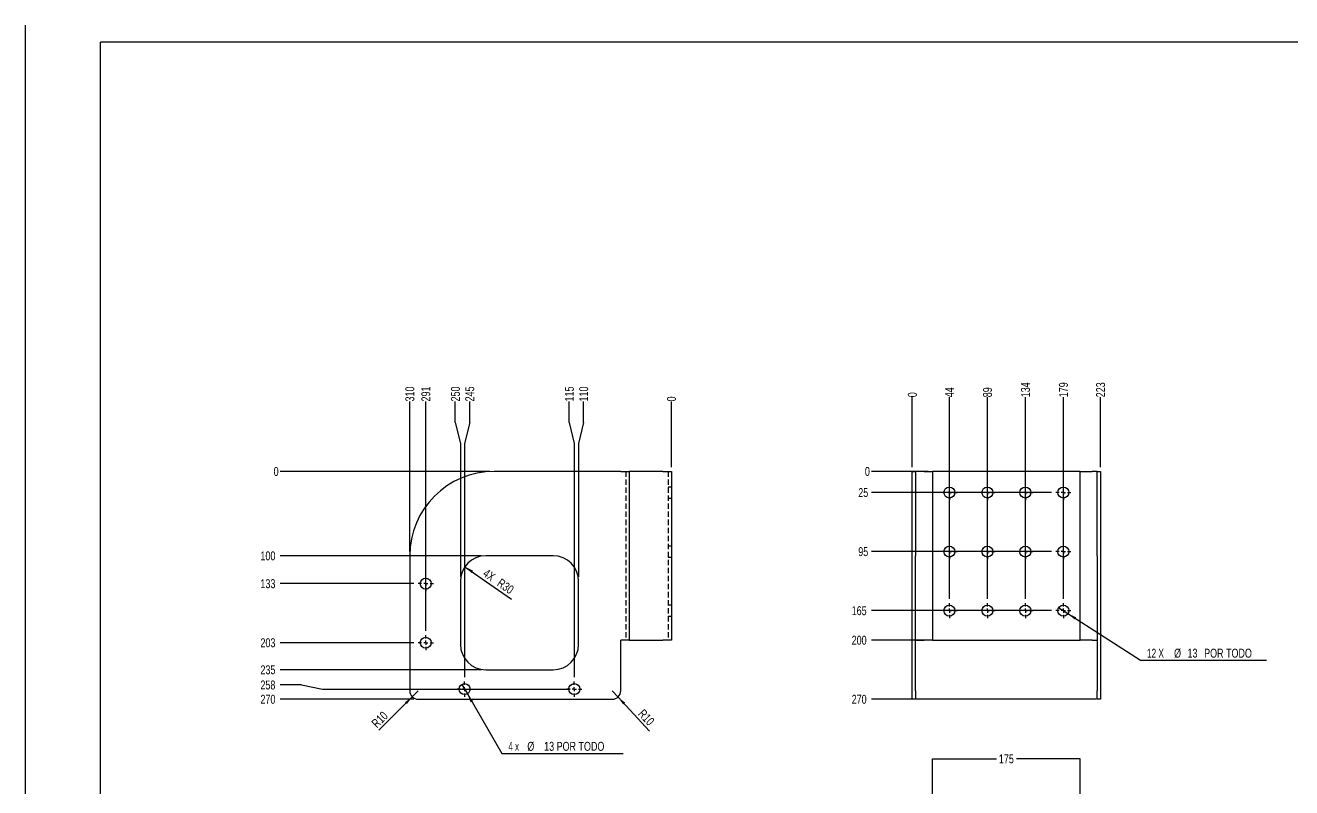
# Model space of a CAD drawing. Extents: x 0 to 1558, y 0 to 583.
# Drawn here: x 0 to 300.1, y 239.3 to 420 of the extents above; entities that cross this region are included whole.
import ezdxf

# ---------------------------------------------------------------- set-up
doc = ezdxf.new("R2010")
doc.units = 0
doc.header["$PDSIZE"] = -1
doc.linetypes.add('HIDDEN', pattern=[1.905, 1.27, -0.635])
doc.layers.get('0').update_dxf_attribs({"linetype": 'CONTINUOUS'})
doc.layers.get('Defpoints').update_dxf_attribs({"linetype": 'CONTINUOUS'})
doc.layers.add('FORMATO', color=7, linetype='CONTINUOUS')
doc.styles.add('SLDTEXTSTYLE0', font='TXT', dxfattribs={"width": 0.75})
doc.styles.add('SLDTEXTSTYLE2', font='TXT', dxfattribs={"width": 0.6875})
doc.styles.add('SLDTEXTSTYLE4', font='TXT', dxfattribs={"width": 0.666667})
doc.dimstyles.new('SLDDIMSTYLE0', dxfattribs={"dimtxt": 2.116667, "dimasz": 2.116667, "dimexe": 0, "dimexo": 0.0625, "dimgap": 0.529167, "dimtad": 0, "dimtih": 1, "dimtoh": 1, "dimdec": 0, "dimlfac": 5, "dimrnd": 1e-09, "dimdsep": 46, "dimtxsty": 'SLDTEXTSTYLE0', "dimblk1": 'NONE', "dimblk2": 'NONE', "dimsah": 1, "dimcen": 0.09, "dimadec": 0, "dimazin": 0, "dimtfac": 1, "dimtdec": 0, "dimtofl": 0, "dimtmove": 0, "dimatfit": 3, "dimldrblk": 'NONE', "dimfxl": 1, "dimtolj": 1, "dimtzin": 12, "dimarcsym": 0})
doc.dimstyles.new('SLDDIMSTYLE1', dxfattribs={"dimtxt": 2.116667, "dimasz": 2.116667, "dimexe": 0, "dimexo": 0.0625, "dimgap": 0.529167, "dimtad": 0, "dimtih": 1, "dimtoh": 1, "dimdec": 1, "dimlfac": 5, "dimrnd": 1e-09, "dimzin": 12, "dimdsep": 46, "dimtxsty": 'SLDTEXTSTYLE0', "dimblk1": 'NONE', "dimblk2": 'NONE', "dimsah": 1, "dimcen": 0.09, "dimadec": 0, "dimazin": 0, "dimtfac": 1, "dimtdec": 1, "dimtofl": 0, "dimtmove": 0, "dimatfit": 3, "dimldrblk": 'NONE', "dimfxl": 1, "dimtolj": 1, "dimtzin": 12, "dimarcsym": 0})
doc.dimstyles.new('SLDDIMSTYLE2', dxfattribs={"dimtxt": 2.116667, "dimasz": 2.116667, "dimexe": 0, "dimexo": 0.0625, "dimgap": 0.529167, "dimtad": 0, "dimtih": 1, "dimtoh": 1, "dimdec": 1, "dimlfac": 5, "dimrnd": 1e-09, "dimzin": 12, "dimdsep": 46, "dimtxsty": 'SLDTEXTSTYLE0', "dimblk1": 'NONE', "dimsah": 1, "dimcen": 0, "dimadec": 0, "dimazin": 0, "dimtfac": 1, "dimtdec": 1, "dimtmove": 0, "dimatfit": 3, "dimldrblk": 'NONE', "dimfxl": 1, "dimtolj": 1, "dimtzin": 12, "dimarcsym": 0})
doc.dimstyles.new('SLDDIMSTYLE4', dxfattribs={"dimtxt": 2.116667, "dimasz": 2.116667, "dimexe": 0, "dimexo": 0.0625, "dimgap": 0.529167, "dimtad": 1, "dimdec": 1, "dimlfac": 5, "dimrnd": 1e-09, "dimzin": 12, "dimdsep": 46, "dimtxsty": 'SLDTEXTSTYLE0', "dimsah": 1, "dimcen": 0, "dimadec": 0, "dimazin": 0, "dimtfac": 1, "dimtdec": 1, "dimtofl": 0, "dimtmove": 1, "dimatfit": 3, "dimfxl": 1, "dimtolj": 1, "dimtzin": 12, "dimarcsym": 0})
doc.dimstyles.new('SLDDIMSTYLE7', dxfattribs={"dimtxt": 2.116667, "dimasz": 2.116667, "dimexe": 0, "dimexo": 0.0625, "dimgap": 0.529167, "dimtad": 1, "dimdec": 1, "dimlfac": 5, "dimrnd": 1e-09, "dimzin": 12, "dimdsep": 46, "dimtxsty": 'SLDTEXTSTYLE0', "dimsah": 1, "dimcen": 0, "dimadec": 0, "dimazin": 0, "dimtfac": 1, "dimtdec": 1, "dimtofl": 0, "dimtmove": 0, "dimatfit": 3, "dimfxl": 1, "dimtolj": 1, "dimtzin": 12, "dimarcsym": 0})
doc.dimstyles.new('SLDDIMSTYLE8', dxfattribs={"dimtxt": 2.116667, "dimasz": 2.116667, "dimexe": 0, "dimexo": 0.0625, "dimgap": 0.529167, "dimtad": 0, "dimtih": 1, "dimtoh": 1, "dimdec": 6, "dimlfac": 5, "dimrnd": 1e-09, "dimzin": 12, "dimdsep": 46, "dimtxsty": 'SLDTEXTSTYLE0', "dimblk1": 'NONE', "dimsah": 1, "dimcen": 0, "dimadec": 0, "dimazin": 0, "dimtfac": 1, "dimtdec": 1, "dimtmove": 0, "dimatfit": 3, "dimldrblk": 'NONE', "dimfxl": 1, "dimtolj": 1, "dimtzin": 12, "dimarcsym": 0})

# ---------------------------------------------------------------- blocks, each defined once
blk = doc.blocks.new('_D')
at = {"layer": 'FORMATO', "transparency": 16777216}
blk.add_line((210.19, 315.26), (210.19, 331.84), dxfattribs=at)
at = {"layer": 'FORMATO', "transparency": 16777216, "insert": (209.15, 331.84), "char_height": 2.12, "attachment_point": 1, "rotation": 90, "style": 'SLDTEXTSTYLE0'}
blk.add_mtext('0', dxfattribs=at)
blk = doc.blocks.new('_NONE')
blk = doc.blocks.new('_D_1')
at = {"layer": 'FORMATO', "color": 7, "transparency": 16777216}
blk.add_line((218.99, 284.06), (218.99, 331.84), dxfattribs=at)
at = {"layer": 'FORMATO', "color": 7, "transparency": 16777216, "insert": (217.95, 331.84), "char_height": 2.117, "attachment_point": 1, "rotation": 90, "style": 'SLDTEXTSTYLE0'}
blk.add_mtext('44', dxfattribs=at)
blk = doc.blocks.new('_D_2')
at = {"layer": 'FORMATO', "color": 7, "transparency": 16777216}
blk.add_line((227.99, 284.06), (227.99, 331.84), dxfattribs=at)
at = {"layer": 'FORMATO', "color": 7, "transparency": 16777216, "insert": (226.95, 331.84), "char_height": 2.117, "attachment_point": 1, "rotation": 90, "style": 'SLDTEXTSTYLE0'}
blk.add_mtext('89', dxfattribs=at)
blk = doc.blocks.new('_D_3')
at = {"layer": 'FORMATO', "color": 7, "transparency": 16777216}
blk.add_line((236.99, 284.06), (236.99, 331.84), dxfattribs=at)
at = {"layer": 'FORMATO', "color": 7, "transparency": 16777216, "insert": (235.95, 331.84), "char_height": 2.117, "attachment_point": 1, "rotation": 90, "style": 'SLDTEXTSTYLE0'}
blk.add_mtext('134', dxfattribs=at)
blk = doc.blocks.new('_D_4')
at = {"layer": 'FORMATO', "color": 7, "transparency": 16777216}
blk.add_line((245.99, 284.06), (245.99, 331.84), dxfattribs=at)
at = {"layer": 'FORMATO', "color": 7, "transparency": 16777216, "insert": (244.95, 331.84), "char_height": 2.117, "attachment_point": 1, "rotation": 90, "style": 'SLDTEXTSTYLE0'}
blk.add_mtext('179', dxfattribs=at)
blk = doc.blocks.new('_D_5')
at = {"layer": 'FORMATO', "color": 7, "transparency": 16777216}
blk.add_line((254.79, 315.26), (254.79, 331.84), dxfattribs=at)
at = {"layer": 'FORMATO', "color": 7, "transparency": 16777216, "insert": (253.75, 331.84), "char_height": 2.117, "attachment_point": 1, "rotation": 90, "style": 'SLDTEXTSTYLE0'}
blk.add_mtext('223', dxfattribs=at)
blk = doc.blocks.new('_D_6')
at = {"layer": 'FORMATO', "transparency": 16777216}
blk.add_line((213.99, 314.26), (200.52, 314.26), dxfattribs=at)
at = {"layer": 'FORMATO', "transparency": 16777216, "insert": (198.96, 315.31), "char_height": 2.12, "attachment_point": 1, "style": 'SLDTEXTSTYLE0'}
blk.add_mtext('0', dxfattribs=at)
blk = doc.blocks.new('_D_7')
at = {"layer": 'FORMATO', "color": 7, "transparency": 16777216}
blk.add_line((243.19, 309.26), (200.52, 309.26), dxfattribs=at)
at = {"layer": 'FORMATO', "color": 7, "transparency": 16777216, "insert": (197.39, 310.31), "char_height": 2.117, "attachment_point": 1, "style": 'SLDTEXTSTYLE0'}
blk.add_mtext('25', dxfattribs=at)
blk = doc.blocks.new('_D_8')
at = {"layer": 'FORMATO', "color": 7, "transparency": 16777216}
blk.add_line((243.19, 295.26), (200.52, 295.26), dxfattribs=at)
at = {"layer": 'FORMATO', "color": 7, "transparency": 16777216, "insert": (197.39, 296.31), "char_height": 2.117, "attachment_point": 1, "style": 'SLDTEXTSTYLE0'}
blk.add_mtext('95', dxfattribs=at)
blk = doc.blocks.new('_D_9')
at = {"layer": 'FORMATO', "color": 7, "transparency": 16777216}
blk.add_line((243.19, 281.26), (200.52, 281.26), dxfattribs=at)
at = {"layer": 'FORMATO', "color": 7, "transparency": 16777216, "insert": (195.83, 282.31), "char_height": 2.117, "attachment_point": 1, "style": 'SLDTEXTSTYLE0'}
blk.add_mtext('165', dxfattribs=at)
blk = doc.blocks.new('_D_10')
at = {"layer": 'FORMATO', "color": 7, "transparency": 16777216}
blk.add_line((213.99, 274.26), (200.52, 274.26), dxfattribs=at)
at = {"layer": 'FORMATO', "color": 7, "transparency": 16777216, "insert": (195.83, 275.31), "char_height": 2.117, "attachment_point": 1, "style": 'SLDTEXTSTYLE0'}
blk.add_mtext('200', dxfattribs=at)
blk = doc.blocks.new('_D_11')
at = {"layer": 'FORMATO', "color": 7, "transparency": 16777216}
blk.add_line((253.79, 260.26), (200.52, 260.26), dxfattribs=at)
at = {"layer": 'FORMATO', "color": 7, "transparency": 16777216, "insert": (195.83, 261.31), "char_height": 2.117, "attachment_point": 1, "style": 'SLDTEXTSTYLE0'}
blk.add_mtext('270', dxfattribs=at)
blk = doc.blocks.new('_D_12')
at = {"layer": 'FORMATO', "transparency": 16777216}
for p, q in [((244.9, 281.96), (247.09, 280.56)), ((247.09, 280.56), (264.24, 269.51)), ((264.24, 269.51), (294.16, 269.51))]:
    blk.add_line(p, q, dxfattribs=at)
blk.add_solid([(247.09, 280.56), (248.69, 279.14), (249.04, 279.68)], dxfattribs=at)
at = {"layer": 'FORMATO', "transparency": 16777216, "char_height": 2.117, "attachment_point": 1}
for s, insert, style in [('12 X', (265.82, 272.24), 'SLDTEXTSTYLE2'), ('%%c', (272.23, 272.24), 'SLDTEXTSTYLE0'), ('13', (275.42, 272.24), 'SLDTEXTSTYLE0'), ('POR TODO', (279.35, 272.24), 'SLDTEXTSTYLE0')]:
    blk.add_mtext(s, dxfattribs=dict(at, insert=insert, style=style))
blk = doc.blocks.new('SW_CENTERMARKSYMBOL_0')
at = {"layer": 'FORMATO', "color": 0}
for p, q in [((-1, 0), (-1.8, 0)), ((0, 0), (-0.5, 0)), ((0, 1), (0, 1.8)), ((0, 0), (0, 0.5)), ((0, 0), (0, -0.5)), ((0, 0), (0.5, 0)), ((1, 0), (1.8, 0)), ((0, -1), (0, -1.8))]:
    blk.add_line(p, q, dxfattribs=at)
blk = doc.blocks.new('SW_CENTERMARKSYMBOL_1')
at = {"layer": 'FORMATO', "color": 0}
for p, q in [((-1, 0), (-1.8, 0)), ((0, 0), (-0.5, 0)), ((0, 1), (0, 1.8)), ((0, 0), (0, 0.5)), ((0, 0), (0, -0.5)), ((0, 0), (0.5, 0)), ((1, 0), (1.8, 0)), ((0, -1), (0, -1.8))]:
    blk.add_line(p, q, dxfattribs=at)
blk = doc.blocks.new('SW_CENTERMARKSYMBOL_2')
at = {"layer": 'FORMATO', "color": 0}
for p, q in [((-1, 0), (-1.8, 0)), ((0, 0), (-0.5, 0)), ((0, 1), (0, 1.8)), ((0, 0), (0, 0.5)), ((0, 0), (0, -0.5)), ((0, 0), (0.5, 0)), ((1, 0), (1.8, 0)), ((0, -1), (0, -1.8))]:
    blk.add_line(p, q, dxfattribs=at)
blk = doc.blocks.new('SW_CENTERMARKSYMBOL_3')
at = {"layer": 'FORMATO', "color": 0}
for p, q in [((-1, 0), (-1.8, 0)), ((0, 0), (-0.5, 0)), ((0, 1), (0, 1.8)), ((0, 0), (0, 0.5)), ((0, 0), (0, -0.5)), ((0, 0), (0.5, 0)), ((1, 0), (1.8, 0)), ((0, -1), (0, -1.8))]:
    blk.add_line(p, q, dxfattribs=at)
blk = doc.blocks.new('SW_CENTERMARKSYMBOL_4')
at = {"layer": 'FORMATO', "color": 0}
for p, q in [((-1, 0), (-1.8, 0)), ((0, 0), (-0.5, 0)), ((0, 1), (0, 1.8)), ((0, 0), (0, 0.5)), ((0, 0), (0, -0.5)), ((0, 0), (0.5, 0)), ((1, 0), (1.8, 0)), ((0, -1), (0, -1.8))]:
    blk.add_line(p, q, dxfattribs=at)
blk = doc.blocks.new('SW_CENTERMARKSYMBOL_5')
at = {"layer": 'FORMATO', "color": 0}
for p, q in [((-1, 0), (-1.8, 0)), ((0, 0), (-0.5, 0)), ((0, 1), (0, 1.8)), ((0, 0), (0, 0.5)), ((0, 0), (0, -0.5)), ((0, 0), (0.5, 0)), ((1, 0), (1.8, 0)), ((0, -1), (0, -1.8))]:
    blk.add_line(p, q, dxfattribs=at)
blk = doc.blocks.new('SW_CENTERMARKSYMBOL_6')
at = {"layer": 'FORMATO', "color": 0}
for p, q in [((-1, 0), (-1.8, 0)), ((0, 0), (-0.5, 0)), ((0, 1), (0, 1.8)), ((0, 0), (0, 0.5)), ((0, 0), (0, -0.5)), ((0, 0), (0.5, 0)), ((1, 0), (1.8, 0)), ((0, -1), (0, -1.8))]:
    blk.add_line(p, q, dxfattribs=at)
blk = doc.blocks.new('SW_CENTERMARKSYMBOL_7')
at = {"layer": 'FORMATO', "color": 0}
for p, q in [((-1, 0), (-1.8, 0)), ((0, 0), (-0.5, 0)), ((0, 1), (0, 1.8)), ((0, 0), (0, 0.5)), ((0, 0), (0, -0.5)), ((0, 0), (0.5, 0)), ((1, 0), (1.8, 0)), ((0, -1), (0, -1.8))]:
    blk.add_line(p, q, dxfattribs=at)
blk = doc.blocks.new('SW_CENTERMARKSYMBOL_8')
at = {"layer": 'FORMATO', "color": 0}
for p, q in [((-1, 0), (-1.8, 0)), ((0, 0), (-0.5, 0)), ((0, 1), (0, 1.8)), ((0, 0), (0, 0.5)), ((0, 0), (0, -0.5)), ((0, 0), (0.5, 0)), ((1, 0), (1.8, 0)), ((0, -1), (0, -1.8))]:
    blk.add_line(p, q, dxfattribs=at)
blk = doc.blocks.new('SW_CENTERMARKSYMBOL_9')
at = {"layer": 'FORMATO', "color": 0}
for p, q in [((-1, 0), (-1.8, 0)), ((0, 0), (-0.5, 0)), ((0, 1), (0, 1.8)), ((0, 0), (0, 0.5)), ((0, 0), (0, -0.5)), ((0, 0), (0.5, 0)), ((1, 0), (1.8, 0)), ((0, -1), (0, -1.8))]:
    blk.add_line(p, q, dxfattribs=at)
blk = doc.blocks.new('SW_CENTERMARKSYMBOL_10')
at = {"layer": 'FORMATO', "color": 0}
for p, q in [((-1, 0), (-1.8, 0)), ((0, 0), (-0.5, 0)), ((0, 1), (0, 1.8)), ((0, 0), (0, 0.5)), ((0, 0), (0, -0.5)), ((0, 0), (0.5, 0)), ((1, 0), (1.8, 0)), ((0, -1), (0, -1.8))]:
    blk.add_line(p, q, dxfattribs=at)
blk = doc.blocks.new('SW_CENTERMARKSYMBOL_11')
at = {"layer": 'FORMATO', "color": 0}
for p, q in [((-1, 0), (-1.8, 0)), ((0, 0), (-0.5, 0)), ((0, 1), (0, 1.8)), ((0, 0), (0, 0.5)), ((0, 0), (0, -0.5)), ((0, 0), (0.5, 0)), ((1, 0), (1.8, 0)), ((0, -1), (0, -1.8))]:
    blk.add_line(p, q, dxfattribs=at)
blk = doc.blocks.new('_D_40')
at = {"layer": 'FORMATO', "transparency": 16777216}
blk.add_line((110.1, 314.26), (60.42, 314.26), dxfattribs=at)
at = {"layer": 'FORMATO', "transparency": 16777216, "insert": (58.85, 315.31), "char_height": 2.12, "attachment_point": 1, "style": 'SLDTEXTSTYLE0'}
blk.add_mtext('0', dxfattribs=at)
blk = doc.blocks.new('_D_41')
at = {"layer": 'FORMATO', "color": 7, "transparency": 16777216}
blk.add_line((108.1, 294.26), (60.42, 294.26), dxfattribs=at)
at = {"layer": 'FORMATO', "color": 7, "transparency": 16777216, "insert": (55.72, 295.31), "char_height": 2.117, "attachment_point": 1, "style": 'SLDTEXTSTYLE0'}
blk.add_mtext('100', dxfattribs=at)
blk = doc.blocks.new('_D_42')
at = {"layer": 'FORMATO', "color": 7, "transparency": 16777216}
blk.add_line((92.1, 287.66), (60.42, 287.66), dxfattribs=at)
at = {"layer": 'FORMATO', "color": 7, "transparency": 16777216, "insert": (55.72, 288.71), "char_height": 2.117, "attachment_point": 1, "style": 'SLDTEXTSTYLE0'}
blk.add_mtext('133', dxfattribs=at)
blk = doc.blocks.new('_D_43')
at = {"layer": 'FORMATO', "color": 7, "transparency": 16777216}
blk.add_line((92.1, 273.66), (60.42, 273.66), dxfattribs=at)
at = {"layer": 'FORMATO', "color": 7, "transparency": 16777216, "insert": (55.72, 274.71), "char_height": 2.117, "attachment_point": 1, "style": 'SLDTEXTSTYLE0'}
blk.add_mtext('203', dxfattribs=at)
blk = doc.blocks.new('_D_44')
at = {"layer": 'FORMATO', "color": 7, "transparency": 16777216}
blk.add_line((108.1, 267.26), (60.42, 267.26), dxfattribs=at)
at = {"layer": 'FORMATO', "color": 7, "transparency": 16777216, "insert": (55.72, 268.31), "char_height": 2.117, "attachment_point": 1, "style": 'SLDTEXTSTYLE0'}
blk.add_mtext('235', dxfattribs=at)
blk = doc.blocks.new('_D_45')
at = {"layer": 'FORMATO', "color": 7, "transparency": 16777216}
for p, q in [((65.42, 263.66), (60.42, 263.66)), ((65.42, 263.66), (70.42, 262.66)), ((70.42, 262.66), (129.1, 262.66))]:
    blk.add_line(p, q, dxfattribs=at)
at = {"layer": 'FORMATO', "color": 7, "transparency": 16777216, "insert": (55.72, 264.7), "char_height": 2.117, "attachment_point": 1, "style": 'SLDTEXTSTYLE0'}
blk.add_mtext('258', dxfattribs=at)
blk = doc.blocks.new('_D_46')
at = {"layer": 'FORMATO', "color": 7, "transparency": 16777216}
blk.add_line((92.1, 260.26), (60.42, 260.26), dxfattribs=at)
at = {"layer": 'FORMATO', "color": 7, "transparency": 16777216, "insert": (55.72, 261.31), "char_height": 2.117, "attachment_point": 1, "style": 'SLDTEXTSTYLE0'}
blk.add_mtext('270', dxfattribs=at)
blk = doc.blocks.new('_D_47')
at = {"layer": 'FORMATO', "transparency": 16777216}
blk.add_line((153.1, 315.26), (153.1, 330.85), dxfattribs=at)
at = {"layer": 'FORMATO', "transparency": 16777216, "insert": (152.05, 330.85), "char_height": 2.12, "attachment_point": 1, "rotation": 90, "style": 'SLDTEXTSTYLE0'}
blk.add_mtext('0', dxfattribs=at)
blk = doc.blocks.new('_D_48')
at = {"layer": 'FORMATO', "color": 7, "transparency": 16777216}
for p, q in [((132.3, 325.85), (132.3, 330.85)), ((132.3, 325.85), (131.1, 320.85)), ((131.1, 320.85), (131.1, 289.26))]:
    blk.add_line(p, q, dxfattribs=at)
at = {"layer": 'FORMATO', "color": 7, "transparency": 16777216, "insert": (131.25, 330.85), "char_height": 2.117, "attachment_point": 1, "rotation": 90, "style": 'SLDTEXTSTYLE0'}
blk.add_mtext('110', dxfattribs=at)
blk = doc.blocks.new('_D_49')
at = {"layer": 'FORMATO', "color": 7, "transparency": 16777216}
for p, q in [((128.9, 325.85), (128.9, 330.85)), ((128.9, 325.85), (130.1, 320.85)), ((130.1, 320.85), (130.1, 265.46))]:
    blk.add_line(p, q, dxfattribs=at)
at = {"layer": 'FORMATO', "color": 7, "transparency": 16777216, "insert": (127.86, 330.85), "char_height": 2.117, "attachment_point": 1, "rotation": 90, "style": 'SLDTEXTSTYLE0'}
blk.add_mtext('115', dxfattribs=at)
blk = doc.blocks.new('_D_50')
at = {"layer": 'FORMATO', "color": 7, "transparency": 16777216}
for p, q in [((105.3, 325.85), (105.3, 330.85)), ((105.3, 325.85), (104.1, 320.85)), ((104.1, 320.85), (104.1, 265.46))]:
    blk.add_line(p, q, dxfattribs=at)
at = {"layer": 'FORMATO', "color": 7, "transparency": 16777216, "insert": (104.25, 330.85), "char_height": 2.117, "attachment_point": 1, "rotation": 90, "style": 'SLDTEXTSTYLE0'}
blk.add_mtext('245', dxfattribs=at)
blk = doc.blocks.new('_D_51')
at = {"layer": 'FORMATO', "color": 7, "transparency": 16777216}
for p, q in [((101.9, 325.85), (101.9, 330.85)), ((101.9, 325.85), (103.1, 320.85)), ((103.1, 320.85), (103.1, 289.26))]:
    blk.add_line(p, q, dxfattribs=at)
at = {"layer": 'FORMATO', "color": 7, "transparency": 16777216, "insert": (100.86, 330.85), "char_height": 2.117, "attachment_point": 1, "rotation": 90, "style": 'SLDTEXTSTYLE0'}
blk.add_mtext('250', dxfattribs=at)
blk = doc.blocks.new('_D_52')
at = {"layer": 'FORMATO', "color": 7, "transparency": 16777216}
blk.add_line((94.9, 276.46), (94.9, 330.85), dxfattribs=at)
at = {"layer": 'FORMATO', "color": 7, "transparency": 16777216, "insert": (93.85, 330.85), "char_height": 2.117, "attachment_point": 1, "rotation": 90, "style": 'SLDTEXTSTYLE0'}
blk.add_mtext('291', dxfattribs=at)
blk = doc.blocks.new('_D_53')
at = {"layer": 'FORMATO', "color": 7, "transparency": 16777216}
blk.add_line((91.1, 295.26), (91.1, 330.85), dxfattribs=at)
at = {"layer": 'FORMATO', "color": 7, "transparency": 16777216, "insert": (90.05, 330.85), "char_height": 2.117, "attachment_point": 1, "rotation": 90, "style": 'SLDTEXTSTYLE0'}
blk.add_mtext('310', dxfattribs=at)
blk = doc.blocks.new('_D_54')
at = {"layer": 'FORMATO', "color": 7, "transparency": 16777216}
blk.add_line((104.17, 291.67), (115.23, 284.02), dxfattribs=at)
blk.add_solid([(104.17, 291.67), (105.72, 290.2), (106.09, 290.74)], dxfattribs=at)
at = {"layer": 'FORMATO', "color": 7, "transparency": 16777216, "char_height": 2.117, "attachment_point": 1, "rotation": 325.3047, "style": 'SLDTEXTSTYLE0'}
for s, insert in [('4X', (109.46, 291.33)), ('R30', (112.8, 289.02))]:
    blk.add_mtext(s, dxfattribs=dict(at, insert=insert))
blk = doc.blocks.new('_D_55')
at = {"layer": 'FORMATO', "transparency": 16777216}
for p, q in [((103.45, 263.79), (104.75, 261.53)), ((104.75, 261.53), (112.9, 247.43)), ((112.9, 247.43), (141.67, 247.43))]:
    blk.add_line(p, q, dxfattribs=at)
blk.add_solid([(104.75, 261.53), (105.53, 259.54), (106.09, 259.86)], dxfattribs=at)
at = {"layer": 'FORMATO', "transparency": 16777216, "attachment_point": 1}
for s, insert, char_height, style in [('4 x', (114.48, 250.16), 2.117, 'SLDTEXTSTYLE4'), ('%%c', (118.96, 250.16), 2.117, 'SLDTEXTSTYLE0'), ('13 POR TODO', (122.95, 250.16), 2.1167, 'SLDTEXTSTYLE0')]:
    blk.add_mtext(s, dxfattribs=dict(at, insert=insert, char_height=char_height, style=style))
blk = doc.blocks.new('_D_56')
at = {"layer": 'FORMATO', "color": 7, "transparency": 16777216}
for q in [(93.1, 262.26), (83.78, 252.91)]:
    blk.add_line((91.69, 260.84), q, dxfattribs=at)
blk.add_solid([(91.69, 260.84), (89.96, 259.57), (90.43, 259.11)], dxfattribs=at)
at = {"layer": 'FORMATO', "color": 7, "transparency": 16777216, "insert": (81.86, 254.82), "char_height": 2.117, "attachment_point": 1, "rotation": 45.0899, "style": 'SLDTEXTSTYLE0'}
blk.add_mtext('R10', dxfattribs=at)
blk = doc.blocks.new('_D_57')
at = {"layer": 'FORMATO', "color": 7, "transparency": 16777216}
for q in [(139.1, 262.26), (147.92, 252.72)]:
    blk.add_line((140.46, 260.79), q, dxfattribs=at)
blk.add_solid([(140.46, 260.79), (141.66, 259.01), (142.13, 259.46)], dxfattribs=at)
at = {"layer": 'FORMATO', "color": 7, "transparency": 16777216, "insert": (146.62, 258.11), "char_height": 2.117, "attachment_point": 1, "rotation": 312.7255, "style": 'SLDTEXTSTYLE0'}
blk.add_mtext('R10', dxfattribs=at)
blk = doc.blocks.new('SW_CENTERMARKSYMBOL_16')
at = {"layer": 'FORMATO', "color": 0}
for p, q in [((-1, 0), (-1.8, 0)), ((0, 0), (-0.5, 0)), ((0, 1), (0, 1.8)), ((0, 0), (0, 0.5)), ((0, 0), (0, -0.5)), ((0, 0), (0.5, 0)), ((1, 0), (1.8, 0)), ((0, -1), (0, -1.8))]:
    blk.add_line(p, q, dxfattribs=at)
blk = doc.blocks.new('SW_CENTERMARKSYMBOL_17')
at = {"layer": 'FORMATO', "color": 0}
for p, q in [((-1, 0), (-1.8, 0)), ((0, 0), (-0.5, 0)), ((0, 1), (0, 1.8)), ((0, 0), (0, 0.5)), ((0, 0), (0, -0.5)), ((0, 0), (0.5, 0)), ((1, 0), (1.8, 0)), ((0, -1), (0, -1.8))]:
    blk.add_line(p, q, dxfattribs=at)
blk = doc.blocks.new('SW_CENTERMARKSYMBOL_18')
at = {"layer": 'FORMATO', "color": 0}
for p, q in [((-1, 0), (-1.8, 0)), ((0, 0), (-0.5, 0)), ((0, 1), (0, 1.8)), ((0, 0), (0, 0.5)), ((0, 0), (0, -0.5)), ((0, 0), (0.5, 0)), ((1, 0), (1.8, 0)), ((0, -1), (0, -1.8))]:
    blk.add_line(p, q, dxfattribs=at)
blk = doc.blocks.new('SW_CENTERMARKSYMBOL_19')
at = {"layer": 'FORMATO', "color": 0}
for p, q in [((-1, 0), (-1.8, 0)), ((0, 0), (-0.5, 0)), ((0, 1), (0, 1.8)), ((0, 0), (0, 0.5)), ((0, 0), (0, -0.5)), ((0, 0), (0.5, 0)), ((1, 0), (1.8, 0)), ((0, -1), (0, -1.8))]:
    blk.add_line(p, q, dxfattribs=at)
blk = doc.blocks.new('*D89')
at = {"layer": 'Defpoints', "color": 0, "transparency": 16777216}
for p in [(249.99, 246.11), (214.99, 218.44), (249.99, 218.44)]:
    blk.add_point(p, dxfattribs=at)
at = {"layer": 'FORMATO', "color": 0, "lineweight": -2, "transparency": 16777216}
for p, q in [((214.99, 218.5), (214.99, 246.11)), ((214.99, 246.11), (230.11, 246.11)), ((249.99, 246.11), (234.87, 246.11)), ((249.99, 218.5), (249.99, 246.11))]:
    blk.add_line(p, q, dxfattribs=at)
at = {"layer": 'FORMATO', "color": 0, "transparency": 16777216, "insert": (232.49, 246.11), "char_height": 2.117, "attachment_point": 5, "style": 'SLDTEXTSTYLE0'}
blk.add_mtext('\\A1;175', dxfattribs=at)

msp = doc.modelspace()

# ---------------------------------------------------------------- linework, layer by layer
at = {"color": 7, "linetype": 'Continuous'}
for p, q in [((0, 420), (0, 0)), ((141.1014925, 314.25941568), (111.1014928, 314.25941568)), ((141.1014925, 314.25941568), (143.10149283, 314.25941568)), ((143.10149283, 314.25941568), (143.10149283, 274.25941509)), ((144.30149303, 314.25941568), (143.10149283, 314.25941568)), ((151.10149284, 314.25941568), (144.30149303, 314.25941568)), ((151.10149284, 314.25941568), (153.10149289, 314.25941568)), ((153.10149289, 314.25941568), (153.10149289, 274.25941509)), ((210.19284567, 314.25941568), (210.9928458, 314.25941568)), ((210.19284567, 294.25941538), (210.19284567, 314.25941568)), ((210.9928458, 314.25941568), (210.9928458, 294.25941538)), ((212.19284674, 314.25941568), (210.9928458, 314.25941568)), ((212.99284687, 314.25941568), (212.19284674, 314.25941568)), ((212.99284687, 314.25941568), (214.99284645, 314.25941568)), ((214.99284645, 314.25941568), (214.99284645, 274.25941509)), ((216.1928459, 314.25941568), (214.99284645, 314.25941568)), ((248.7928464, 314.25941568), (216.1928459, 314.25941568)), ((249.99284586, 314.25941568), (248.7928464, 314.25941568)), ((249.99284586, 274.25941509), (249.99284586, 314.25941568)), ((249.99284586, 314.25941568), (251.99284544, 314.25941568)), ((251.99284544, 314.25941568), (252.79284557, 314.25941568)), ((253.99284651, 314.25941568), (252.79284557, 314.25941568)), ((253.99284651, 294.25941538), (253.99284651, 314.25941568)), ((253.99284651, 314.25941568), (254.79284664, 314.25941568)), ((254.79284664, 314.25941568), (254.79284664, 294.25941538)), ((91.10149399, 294.25941538), (91.10149399, 262.2594161)), ((125.10149137, 294.25941538), (109.10149173, 294.25941538)), ((210.19284567, 262.2594161), (210.19284567, 294.25941538)), ((210.9928458, 262.2594161), (210.9928458, 294.25941538)), ((253.99284651, 294.25941538), (253.99284651, 262.2594161)), ((254.79284664, 294.25941538), (254.79284664, 262.2594161)), ((103.10149149, 288.25941552), (103.10149149, 273.25941604)), ((131.1014931, 273.25941604), (131.1014931, 288.25941552)), ((141.1014925, 262.2594161), (141.1014925, 274.25941509)), ((143.10149283, 274.25941509), (141.1014925, 274.25941509)), ((143.10149283, 274.25941509), (144.30149303, 274.25941509)), ((144.30149303, 274.25941509), (151.10149284, 274.25941509)), ((153.10149289, 274.25941509), (151.10149284, 274.25941509)), ((210.9928458, 274.25941509), (212.19284674, 274.25941509)), ((212.19284674, 274.25941509), (212.99284687, 274.25941509)), ((214.99284645, 274.25941509), (212.99284687, 274.25941509)), ((214.99284645, 274.25941509), (216.1928459, 274.25941509)), ((216.1928459, 274.25941509), (248.7928464, 274.25941509)), ((248.7928464, 274.25941509), (249.99284586, 274.25941509)), ((251.99284544, 274.25941509), (249.99284586, 274.25941509)), ((252.79284557, 274.25941509), (251.99284544, 274.25941509)), ((252.79284557, 274.25941509), (253.99284651, 274.25941509)), ((109.10149173, 267.25941431), (125.10149137, 267.25941431)), ((210.19284567, 260.25941503), (210.19284567, 262.2594161)), ((210.9928458, 262.2594161), (210.9928458, 260.25941503)), ((253.99284651, 260.25941503), (253.99284651, 262.2594161)), ((254.79284664, 262.2594161), (254.79284664, 260.25941503)), ((93.10149209, 260.25941503), (139.10149292, 260.25941503)), ((210.9928458, 260.25941503), (210.19284567, 260.25941503)), ((254.79284664, 260.25941503), (253.99284651, 260.25941503))]:
    msp.add_line(p, q, dxfattribs=at)
at = {"color": 7, "linetype": 'HIDDEN'}
for p, q in [((142.3014927, 314.25941568), (142.3014927, 274.25941509)), ((152.30149285, 314.25941568), (152.30149285, 274.25941509)), ((153.10149289, 310.55941563), (152.30149285, 310.55941563)), ((152.30149285, 307.95941484), (153.10149289, 307.95941484)), ((153.10149289, 296.55941539), (152.30149285, 296.55941539)), ((152.30149285, 293.95941538), (153.10149289, 293.95941538)), ((153.10149289, 282.55941552), (152.30149285, 282.55941552)), ((152.30149285, 279.95941472), (153.10149289, 279.95941472))]:
    msp.add_line(p, q, dxfattribs=at)
at = {"color": 7, "linetype": 'Continuous'}
for centre in [(218.99284615, 309.25941538), (227.99284615, 309.25941538), (236.99284615, 309.25941538), (245.99284615, 309.25941538), (218.99284615, 295.25941538), (227.99284615, 295.25941538), (236.99284615, 295.25941538), (245.99284615, 295.25941538), (94.90149285, 287.65941538), (218.99284615, 281.25941538), (227.99284615, 281.25941538), (236.99284615, 281.25941538), (245.99284615, 281.25941538), (94.90149285, 273.65941538), (104.10149285, 262.65941538), (130.10149285, 262.65941538)]:
    msp.add_circle(centre, 1.3, dxfattribs=at)
for centre, radius, start, end in [((111.10149285, 294.25941538), 20, 90, 180), ((109.10149285, 288.25941538), 6, 90, 180), ((125.10149285, 288.25941538), 6, 360, 90), ((109.10149285, 273.25941538), 6, 180, 270), ((125.10149285, 273.25941538), 6, 270, 0), ((93.10149285, 262.25941538), 2, 180, 270), ((139.10149285, 262.25941538), 2, 270, 0)]:
    msp.add_arc(centre, radius, start, end, dxfattribs=at)
at = {"layer": 'FORMATO', "color": 7}
for p in [(587.96842999, 416.04657709), (17.78444771, 5.5)]:
    msp.add_line(p, (17.78444771, 416.04657709), dxfattribs=at)

# ---------------------------------------------------------------- block references
for name, p in [('SW_CENTERMARKSYMBOL_0', (218.99284615, 309.25941538)), ('SW_CENTERMARKSYMBOL_6', (227.99284615, 309.25941538)), ('SW_CENTERMARKSYMBOL_5', (236.99284615, 309.25941538)), ('SW_CENTERMARKSYMBOL_11', (245.99284615, 309.25941538)), ('SW_CENTERMARKSYMBOL_9', (218.99284615, 295.25941538)), ('SW_CENTERMARKSYMBOL_4', (227.99284615, 295.25941538)), ('SW_CENTERMARKSYMBOL_7', (236.99284615, 295.25941538)), ('SW_CENTERMARKSYMBOL_8', (245.99284615, 295.25941538)), ('SW_CENTERMARKSYMBOL_16', (94.90149285, 287.65941538)), ('SW_CENTERMARKSYMBOL_10', (218.99284615, 281.25941538)), ('SW_CENTERMARKSYMBOL_3', (227.99284615, 281.25941538)), ('SW_CENTERMARKSYMBOL_2', (236.99284615, 281.25941538)), ('SW_CENTERMARKSYMBOL_1', (245.99284615, 281.25941538)), ('SW_CENTERMARKSYMBOL_17', (94.90149285, 273.65941538)), ('SW_CENTERMARKSYMBOL_18', (104.10149285, 262.65941538)), ('SW_CENTERMARKSYMBOL_19', (130.10149285, 262.65941538))]:
    msp.add_blockref(name, p, dxfattribs=at)

# ---------------------------------------------------------------- dimensions: what is measured, and where the dimension line sits
for feature_location, offset, dtype, origin, picture, middle in [((236.99284615, 283.05941538), (0, 48.78507156), 1, (210.19284615, 314.25941538), '_D_3', (236.99284615, 334.19045917)), ((245.99284615, 283.05941538), (0, 48.78507156), 1, (210.19284615, 314.25941538), '_D_4', (245.99284615, 334.19045917)), ((254.79284615, 314.25941538), (0, 17.58507156), 1, (210.19284615, 314.25941538), '_D_5', (254.79284615, 334.19045917)), ((91.10149285, 294.25941538), (0, 36.58923737), 1, (153.10149285, 314.25941538), '_D_53', (91.10149285, 333.19462499)), ((94.90149285, 275.45941538), (0, 55.38923737), 1, (153.10149285, 314.25941538), '_D_52', (94.90149285, 333.19462499)), ((103.10149285, 288.25941538), (-1.19838978, 42.58923737), 1, (153.10149285, 314.25941538), '_D_51', (101.90310307, 333.19462499)), ((104.10149285, 264.45941538), (1.19838978, 66.38923737), 1, (153.10149285, 314.25941538), '_D_50', (105.29988263, 333.19462499)), ((130.10149285, 264.45941538), (-1.19838978, 66.38923737), 1, (153.10149285, 314.25941538), '_D_49', (128.90310307, 333.19462499)), ((131.10149285, 288.25941538), (1.19838978, 42.58923737), 1, (153.10149285, 314.25941538), '_D_48', (132.29988263, 333.19462499)), ((218.99284615, 283.05941538), (0, 48.78507156), 1, (210.19284615, 314.25941538), '_D_1', (218.99284615, 333.40846847)), ((227.99284615, 283.05941538), (0, 48.78507156), 1, (210.19284615, 314.25941538), '_D_2', (227.99284615, 333.40846847)), ((109.10149285, 294.25941538), (-48.68584495, 0), 0, (111.10149285, 314.25941538), '_D_41', (58.06967567, 294.25941538)), ((93.10149285, 287.65941538), (-32.68584495, 0), 0, (111.10149285, 314.25941538), '_D_42', (58.06967567, 287.65941538)), ((93.10149285, 273.65941538), (-32.68584495, 0), 0, (111.10149285, 314.25941538), '_D_43', (58.06967567, 273.65941538)), ((109.10149285, 267.25941538), (-48.68584495, 0), 0, (111.10149285, 314.25941538), '_D_44', (58.06967567, 267.25941538)), ((130.10149285, 262.65941538), (-69.68584495, 0.99677956), 0, (111.10149285, 314.25941538), '_D_45', (58.06967567, 263.65619494)), ((93.10149285, 260.25941538), (-32.68584495, 0), 0, (111.10149285, 314.25941538), '_D_46', (58.06967567, 260.25941538)), ((244.19284615, 281.25941538), (-43.67265346, 0), 0, (214.99284615, 314.25941538), '_D_9', (198.17422047, 281.25941538)), ((214.99284615, 274.25941538), (-14.47265346, 0), 0, (214.99284615, 314.25941538), '_D_10', (198.17422047, 274.25941538)), ((254.79284615, 260.25941538), (-54.27265346, 0), 0, (214.99284615, 314.25941538), '_D_11', (198.17422047, 260.25941538)), ((244.19284615, 309.25941538), (-43.67265346, 0), 0, (214.99284615, 314.25941538), '_D_7', (198.95621117, 309.25941538)), ((244.19284615, 295.25941538), (-43.67265346, 0), 0, (214.99284615, 314.25941538), '_D_8', (198.95621117, 295.25941538))]:
    dim = msp.add_ordinate_dim(feature_location=feature_location, offset=offset, dtype=dtype, origin=origin, dimstyle='SLDDIMSTYLE1', dxfattribs=at)
    dim.commit()
    dim.dimension.update_dxf_attribs({"geometry": picture, "text_midpoint": middle})
at = {"layer": 'FORMATO'}
for feature_location, offset, dtype, origin, picture, middle in [((210.1928461538, 314.2594153846), (0, 17.5850715596), 1, (210.1928461538, 314.2594153846), '_D', (210.1928461538, 332.6264777066)), ((153.1014928506, 314.2594153846), (0, 16.5892373719), 1, (153.1014928506, 314.2594153846), '_D_47', (153.1014928506, 331.6306435189)), ((111.1014928506, 314.2594153846), (-50.6858449542, 0), 0, (111.1014928506, 314.2594153846), '_D_40', (59.633657134, 314.2594153846)), ((214.9928461538, 314.2594153846), (-14.4726534596, 0), 0, (214.9928461538, 314.2594153846), '_D_6', (199.7382019319, 314.2594153846))]:
    dim = msp.add_ordinate_dim(feature_location=feature_location, offset=offset, dtype=dtype, origin=origin, dimstyle='SLDDIMSTYLE0', dxfattribs=at)
    dim.commit()
    dim.dimension.update_dxf_attribs({"geometry": picture, "text_midpoint": middle})
at = {"layer": 'FORMATO', "color": 7}
dim = msp.add_radius_dim(center=(109.10149285, 288.25941538), mpoint=(104.16834574, 291.67468398), text='4X <>', dimstyle='SLDDIMSTYLE4', dxfattribs=at)
dim.commit()
dim.dimension.update_dxf_attribs({"geometry": '_D_54', "text_midpoint": (111.56807641, 286.55179109), "dimtype": 164})
at = {"layer": 'FORMATO'}
for p1, p2, text, dimstyle, picture, middle in [((244.89992191, 281.96334478), (247.0857704, 280.55548599), '12 X <> POR TODO', 'SLDDIMSTYLE2', '_D_12', (279.99157996, 271.23215755)), ((103.45149285, 263.78524841), (104.75149285, 261.53358236), '4 x <> POR TODO\\P', 'SLDDIMSTYLE8', '_D_55', (128.0785344, 249.10988374))]:
    dim = msp.add_diameter_dim_2p(p1=p1, p2=p2, text=text, dimstyle=dimstyle, dxfattribs=at)
    dim.commit()
    dim.dimension.update_dxf_attribs({"geometry": picture, "text_midpoint": middle, "dimtype": 163})
at = {"layer": 'FORMATO', "color": 7}
for center, mpoint, picture, middle in [((93.10149285, 262.25941538), (91.68950078, 260.84298381), '_D_56', (85.39542778, 254.52912134)), ((139.10149285, 262.25941538), (140.45846566, 260.79018947), '_D_57', (146.36138658, 254.398981))]:
    dim = msp.add_radius_dim(center=center, mpoint=mpoint, dimstyle='SLDDIMSTYLE7', dxfattribs=at)
    dim.commit()
    dim.dimension.update_dxf_attribs({"geometry": picture, "text_midpoint": middle, "dimtype": 164})
at = {"layer": 'FORMATO'}
dim = msp.add_linear_dim(base=(249.99284586, 246.11257163), p1=(214.99284645, 218.43876609), p2=(249.99284586, 218.43876609), dimstyle='SLDDIMSTYLE0', dxfattribs=at)
dim.commit()
dim.dimension.update_dxf_attribs({"geometry": '*D89', "text_midpoint": (232.49284615, 246.11257163)})

doc.saveas('drawing.dxf')
